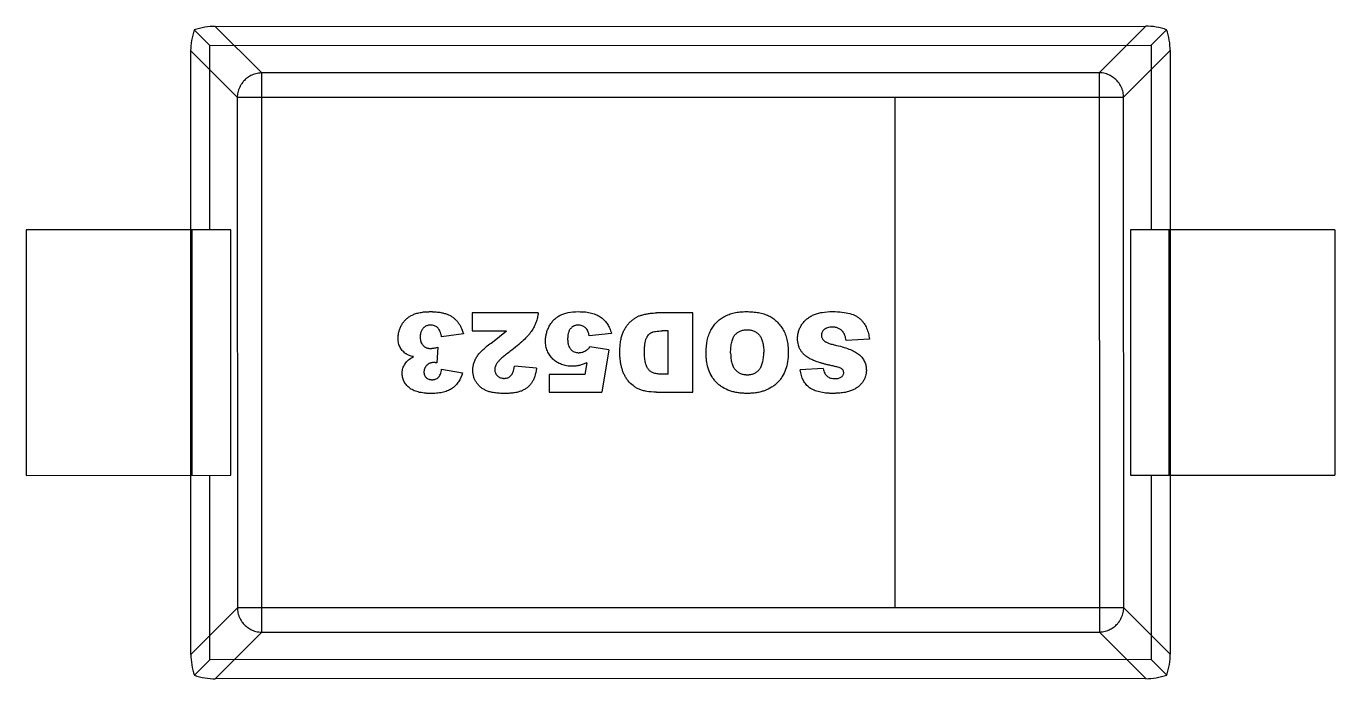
# Model space of a CAD drawing. Header units: inches. Extents: x -29 to 164, y -51 to 83.
# Drawn here: x 43.766 to 45.366, y 19.824 to 20.622 of the extents above; entities that cross this region are included whole.
import ezdxf

# ---------------------------------------------------------------- set-up
doc = ezdxf.new("R2010")
doc.units = ezdxf.units.IN
doc.header["$LTSCALE"] = 1.21
doc.header["$MEASUREMENT"] = 0
doc.layers.get('0').update_dxf_attribs({"linetype": 'CONTINUOUS'})

msp = doc.modelspace()

# ---------------------------------------------------------------- linework, layer by layer
at = {"color": 6, "linetype": 'Continuous'}
for p, q in [((43.9717, 20.6172), (43.9907, 20.5982)), ((43.9971, 20.6215), (45.1351, 20.6218)), ((44.0541, 20.5646), (43.9971, 20.6215)), ((45.1351, 20.6218), (45.0782, 20.5648)), ((45.1605, 20.6174), (45.1416, 20.5984)), ((43.9907, 20.5982), (45.1416, 20.5984)), ((43.9907, 20.3728), (43.9907, 20.5982)), ((45.1416, 20.5984), (45.1416, 20.373)), ((43.9675, 19.8538), (43.9673, 20.5917)), ((43.9673, 20.5917), (44.0243, 20.5348)), ((45.108, 20.5351), (45.1649, 20.592)), ((45.1649, 20.592), (45.165, 19.854)), ((45.0782, 20.5648), (44.0541, 20.5646)), ((44.0542, 19.9107), (44.0541, 20.5646)), ((45.0782, 20.5648), (45.0783, 19.9109)), ((44.0243, 20.5348), (45.108, 20.5351)), ((44.0243, 20.5348), (44.0244, 19.9107)), ((44.8282, 20.535), (44.8283, 19.9109)), ((45.1081, 19.9109), (45.108, 20.5351)), ((44.0162, 20.3728), (43.7662, 20.3727)), ((43.7662, 20.3727), (43.7662, 20.0727)), ((43.9686, 20.3728), (43.9687, 20.0728)), ((44.0162, 20.0728), (44.0162, 20.3728)), ((45.3662, 20.373), (45.1162, 20.373)), ((45.1162, 20.373), (45.1162, 20.073)), ((45.1638, 20.073), (45.1637, 20.373)), ((45.3662, 20.373), (45.3662, 20.073)), ((44.3923, 20.2713), (44.3116, 20.2713)), ((44.3116, 20.2713), (44.3116, 20.2494)), ((44.5812, 20.2713), (44.5367, 20.2713)), ((44.5812, 20.1745), (44.5812, 20.2713)), ((44.3009, 20.2457), (44.2741, 20.2421)), ((44.3116, 20.2494), (44.3536, 20.2494)), ((44.3363, 20.2356), (44.3536, 20.2494)), ((44.4818, 20.2461), (44.4546, 20.2431)), ((44.5512, 20.2492), (44.5439, 20.2492)), ((44.5512, 20.1963), (44.5512, 20.2492)), ((44.2696, 20.2294), (44.2682, 20.2102)), ((44.4784, 20.2263), (44.4555, 20.2296)), ((44.4784, 20.2263), (44.47, 20.1745)), ((44.7971, 20.2392), (44.7687, 20.2375)), ((44.4516, 20.2103), (44.4494, 20.1958)), ((44.2741, 20.2024), (44.2996, 20.1979)), ((44.3903, 20.2038), (44.3632, 20.206)), ((44.4494, 20.1958), (44.4057, 20.1958)), ((44.4057, 20.1958), (44.4057, 20.1745)), ((44.7407, 20.2034), (44.7126, 20.2017)), ((44.4057, 20.1745), (44.47, 20.1745)), ((44.5367, 20.1745), (44.5812, 20.1745)), ((43.7662, 20.0727), (44.0162, 20.0728)), ((43.9908, 19.8473), (43.9908, 20.0728)), ((45.1162, 20.073), (45.3662, 20.073)), ((45.1417, 20.073), (45.1417, 19.8476)), ((44.0244, 19.9107), (43.9675, 19.8538)), ((45.1081, 19.9109), (44.0244, 19.9107)), ((44.0542, 19.8809), (44.0542, 19.9107)), ((45.0783, 19.9109), (45.0783, 19.8811)), ((45.165, 19.854), (45.1081, 19.9109)), ((43.9973, 19.824), (44.0542, 19.8809)), ((44.0542, 19.8809), (45.0783, 19.8811)), ((45.0783, 19.8811), (45.1353, 19.8242)), ((43.9908, 19.8473), (43.9718, 19.8283)), ((45.1417, 19.8476), (43.9908, 19.8473)), ((45.1607, 19.8286), (45.1417, 19.8476)), ((45.1353, 19.8242), (43.9973, 19.824))]:
    msp.add_line(p, q, dxfattribs=at)
for centre, major_axis, start_param, end_param in [((43.9824, 20.6064), (0.0078, 0.0335), 1.334458, 2.11243), ((43.9824, 20.6064), (0.0335, 0.0078), 1.029162, 1.807134), ((45.1498, 20.6067), (0.0335, -0.0078), 1.334459, 2.11243), ((45.1498, 20.6067), (-0.0078, 0.0335), -2.11243, -1.334458), ((43.9826, 19.8391), (-0.0078, 0.0335), 1.029162, 1.807134), ((45.1499, 19.8393), (0.0078, 0.0335), -1.807134, -1.029162), ((43.9826, 19.8391), (0.0335, -0.0078), -1.807134, -1.029162), ((45.1499, 19.8393), (0.0335, 0.0078), -2.11243, -1.334458)]:
    msp.add_ellipse(centre, major_axis=major_axis, ratio=0.387063, start_param=start_param, end_param=end_param, dxfattribs=at)
for points, knots in [([(44.0541, 20.5646), (44.0516, 20.5646), (44.047, 20.5639), (44.0408, 20.5616), (44.0359, 20.5584), (44.0321, 20.5548), (44.0293, 20.5511), (44.0272, 20.5475), (44.0258, 20.5441), (44.0249, 20.5408), (44.0244, 20.5378), (44.0243, 20.5358), (44.0243, 20.5348)], [0, 0, 0, 0, 0.156967, 0.297255, 0.422292, 0.533499, 0.632449, 0.720691, 0.799885, 0.871841, 0.938224, 1, 1, 1, 1]), ([(45.108, 20.5351), (45.108, 20.536), (45.1078, 20.538), (45.1073, 20.5411), (45.1064, 20.5443), (45.105, 20.5478), (45.103, 20.5514), (45.1001, 20.555), (45.0963, 20.5586), (45.0914, 20.5618), (45.0852, 20.5642), (45.0806, 20.5648), (45.0782, 20.5648)], [0, 0, 0, 0, 0.061777, 0.12816, 0.200115, 0.279309, 0.36755, 0.4665, 0.577707, 0.702744, 0.843032, 1, 1, 1, 1]), ([(44.2397, 20.2178), (44.2378, 20.2183), (44.2353, 20.2191), (44.2327, 20.2202), (44.2311, 20.221), (44.2299, 20.2218), (44.2284, 20.2229), (44.2267, 20.2244), (44.225, 20.2266), (44.2235, 20.2289), (44.2223, 20.2314), (44.2215, 20.2342), (44.2211, 20.2367), (44.221, 20.2388), (44.2209, 20.2407), (44.221, 20.2426), (44.2213, 20.2454), (44.2219, 20.2488), (44.2231, 20.2521), (44.2243, 20.2548), (44.2253, 20.2567), (44.2264, 20.2586), (44.2282, 20.261), (44.2306, 20.2636), (44.2341, 20.2664), (44.238, 20.2687), (44.2425, 20.2705), (44.2468, 20.2716), (44.2505, 20.2722), (44.2535, 20.2726), (44.2561, 20.2727), (44.2583, 20.2728), (44.26, 20.2728), (44.2616, 20.2728), (44.2637, 20.2728), (44.2662, 20.2726), (44.2691, 20.2724), (44.2727, 20.2719), (44.2767, 20.2711), (44.2802, 20.27), (44.2827, 20.2689), (44.285, 20.2677), (44.2878, 20.266), (44.2908, 20.2636), (44.2934, 20.2608), (44.2957, 20.2576), (44.2984, 20.2529), (44.3, 20.2487), (44.3009, 20.2457)], [0, 0, 0, 0, 0.030891, 0.046337, 0.061782, 0.074265, 0.086747, 0.111713, 0.136678, 0.161643, 0.186608, 0.211574, 0.236539, 0.249021, 0.261504, 0.277018, 0.292532, 0.32356, 0.354589, 0.370103, 0.385617, 0.401214, 0.416811, 0.448005, 0.479199, 0.510393, 0.541732, 0.573071, 0.58874, 0.60441, 0.620079, 0.627914, 0.635749, 0.64336, 0.650971, 0.666193, 0.681414, 0.696636, 0.72708, 0.757524, 0.772678, 0.787833, 0.818143, 0.848452, 0.878762, 0.909071, 0.939381, 1, 1, 1, 1]), ([(44.4516, 20.2103), (44.4501, 20.2096), (44.4471, 20.2084), (44.4427, 20.207), (44.439, 20.2064), (44.4361, 20.2061), (44.4335, 20.206), (44.4304, 20.2061), (44.4258, 20.2067), (44.4206, 20.2081), (44.416, 20.2104), (44.4126, 20.2127), (44.4102, 20.2148), (44.4081, 20.2171), (44.4056, 20.2203), (44.4032, 20.2247), (44.4018, 20.2296), (44.4012, 20.2337), (44.4011, 20.2367), (44.4012, 20.2394), (44.4015, 20.2424), (44.4022, 20.2462), (44.4034, 20.25), (44.4047, 20.2529), (44.4058, 20.2551), (44.407, 20.2572), (44.4088, 20.2598), (44.4114, 20.2628), (44.4149, 20.2659), (44.4189, 20.2684), (44.4235, 20.2704), (44.4304, 20.2723), (44.4365, 20.2728), (44.441, 20.2728)], [0, 0, 0, 0, 0.031, 0.062001, 0.093651, 0.109476, 0.125301, 0.151853, 0.178404, 0.231506, 0.284608, 0.31116, 0.337711, 0.364262, 0.390813, 0.443915, 0.497018, 0.523569, 0.55012, 0.568783, 0.587445, 0.624771, 0.662097, 0.680759, 0.699422, 0.718335, 0.737248, 0.775073, 0.812899, 0.850725, 0.888043, 0.925362, 1, 1, 1, 1]), ([(44.441, 20.2728), (44.4442, 20.2728), (44.4502, 20.2726), (44.4577, 20.2712), (44.464, 20.2689), (44.4693, 20.2658), (44.4729, 20.2626), (44.4753, 20.2597), (44.4769, 20.2575), (44.4783, 20.2551), (44.4801, 20.2515), (44.4812, 20.2484), (44.4818, 20.2461)], [0, 0, 0, 0, 0.126274, 0.252548, 0.378822, 0.505096, 0.629738, 0.692059, 0.75438, 0.815785, 0.87719, 1, 1, 1, 1]), ([(44.7407, 20.2034), (44.7411, 20.2012), (44.7423, 20.1974), (44.7447, 20.1942), (44.7473, 20.1925), (44.7496, 20.1916), (44.7518, 20.1911), (44.7537, 20.1909), (44.7552, 20.1909), (44.7566, 20.1909), (44.7581, 20.191), (44.7599, 20.1914), (44.7617, 20.1921), (44.7631, 20.1931), (44.7643, 20.1942), (44.7651, 20.1955), (44.7656, 20.1969), (44.7658, 20.1984), (44.7656, 20.1996), (44.7652, 20.2007), (44.7647, 20.2015), (44.7641, 20.2022), (44.7636, 20.2026), (44.763, 20.2031), (44.7619, 20.2037), (44.7602, 20.2044), (44.7578, 20.2052), (44.7555, 20.2057), (44.7535, 20.2062), (44.7512, 20.2067), (44.7481, 20.2074), (44.7444, 20.2082), (44.7404, 20.2093), (44.7355, 20.2107), (44.7313, 20.2122), (44.7278, 20.2136), (44.7255, 20.2147), (44.7235, 20.2158), (44.721, 20.2174), (44.7181, 20.2195), (44.7153, 20.2223), (44.7131, 20.2254), (44.7114, 20.2287), (44.7102, 20.2322), (44.7095, 20.2359), (44.7093, 20.2392), (44.7094, 20.2421), (44.7097, 20.2451), (44.7105, 20.2488), (44.7121, 20.2529), (44.7144, 20.257), (44.7172, 20.2607), (44.7206, 20.2639), (44.7244, 20.2667), (44.7288, 20.2689), (44.7337, 20.2707), (44.741, 20.2724), (44.7475, 20.2729), (44.7522, 20.2729)], [0, 0, 0, 0, 0.034159, 0.068318, 0.085397, 0.102476, 0.119556, 0.128095, 0.136635, 0.14373, 0.150824, 0.165013, 0.179202, 0.193391, 0.20758, 0.221769, 0.235958, 0.250147, 0.260467, 0.270786, 0.281105, 0.286265, 0.291425, 0.296566, 0.301707, 0.31199, 0.322273, 0.327414, 0.332555, 0.338931, 0.345307, 0.358059, 0.370811, 0.383562, 0.409066, 0.421818, 0.43457, 0.447437, 0.460304, 0.486039, 0.511774, 0.537509, 0.562961, 0.588412, 0.613864, 0.639316, 0.654214, 0.669113, 0.69891, 0.728707, 0.758504, 0.788559, 0.818613, 0.848668, 0.878723, 0.909042, 0.939361, 1, 1, 1, 1]), ([(44.7522, 20.2729), (44.7563, 20.2729), (44.7639, 20.2725), (44.7734, 20.2707), (44.7797, 20.2683), (44.7838, 20.2657), (44.7864, 20.2635), (44.7886, 20.261), (44.7913, 20.2575), (44.7939, 20.2527), (44.7961, 20.2464), (44.7969, 20.2417), (44.7971, 20.2392)], [0, 0, 0, 0, 0.124682, 0.249364, 0.374046, 0.436387, 0.498728, 0.561387, 0.624046, 0.749364, 0.874682, 1, 1, 1, 1]), ([(44.3923, 20.2713), (44.392, 20.2693), (44.3913, 20.2654), (44.3896, 20.2597), (44.3876, 20.2551), (44.3856, 20.2515), (44.3839, 20.2489), (44.382, 20.2462), (44.3789, 20.2424), (44.374, 20.2375), (44.3667, 20.231), (44.3608, 20.2264), (44.3575, 20.224)], [0, 0, 0, 0, 0.125, 0.25, 0.375, 0.4375, 0.5, 0.5625, 0.625, 0.75, 0.875, 1, 1, 1, 1]), ([(44.5367, 20.1745), (44.5324, 20.1745), (44.5264, 20.1749), (44.5197, 20.1764), (44.5154, 20.1779), (44.5116, 20.1799), (44.5069, 20.1831), (44.5029, 20.1871), (44.4996, 20.1917), (44.4975, 20.1955), (44.4958, 20.1995), (44.4944, 20.2038), (44.4933, 20.2083), (44.4926, 20.2129), (44.4922, 20.2169), (44.4921, 20.2201), (44.4921, 20.223), (44.4921, 20.2264), (44.4923, 20.2311), (44.4929, 20.2365), (44.4938, 20.2412), (44.4948, 20.2444), (44.4956, 20.2467), (44.4965, 20.2488), (44.4979, 20.2514), (44.4998, 20.2546), (44.5024, 20.258), (44.5054, 20.261), (44.5086, 20.2637), (44.5119, 20.2658), (44.5148, 20.2673), (44.5171, 20.2682), (44.5191, 20.2688), (44.5213, 20.2693), (44.5245, 20.27), (44.5283, 20.2707), (44.5326, 20.2712), (44.5354, 20.2713), (44.5367, 20.2713)], [0, 0, 0, 0, 0.044753, 0.067129, 0.089506, 0.111754, 0.134001, 0.178497, 0.20114, 0.223784, 0.246427, 0.269071, 0.291945, 0.31482, 0.337695, 0.349132, 0.36057, 0.378623, 0.396676, 0.432782, 0.468888, 0.486942, 0.504995, 0.523222, 0.54145, 0.577904, 0.614359, 0.650814, 0.687548, 0.724282, 0.761016, 0.779383, 0.79775, 0.823032, 0.848313, 0.898875, 0.949438, 1, 1, 1, 1]), ([(44.2741, 20.2421), (44.2738, 20.2435), (44.2732, 20.246), (44.2721, 20.2491), (44.271, 20.2512), (44.27, 20.2525), (44.2691, 20.2534), (44.2683, 20.2541), (44.2671, 20.2549), (44.2654, 20.2557), (44.2635, 20.2562), (44.2619, 20.2564), (44.2606, 20.2565), (44.2593, 20.2564), (44.258, 20.2562), (44.2568, 20.2559), (44.2552, 20.2553), (44.2538, 20.2545), (44.2525, 20.2535), (44.2515, 20.2525), (44.2507, 20.2515), (44.2497, 20.25), (44.2489, 20.2484), (44.2484, 20.2465), (44.2481, 20.2451), (44.248, 20.2438), (44.2479, 20.2428), (44.2479, 20.2419), (44.2479, 20.2411), (44.248, 20.2401), (44.2481, 20.2388), (44.2484, 20.2373), (44.2489, 20.2355), (44.2496, 20.2339), (44.2506, 20.2325), (44.2514, 20.2315), (44.2523, 20.2306), (44.2536, 20.2296), (44.2551, 20.2289), (44.2567, 20.2283), (44.258, 20.228), (44.2591, 20.2279), (44.2601, 20.2278), (44.2608, 20.2278), (44.2616, 20.2279), (44.2629, 20.228), (44.2645, 20.2282), (44.2669, 20.2287), (44.2686, 20.2291), (44.2696, 20.2294)], [0, 0, 0, 0, 0.037924, 0.075847, 0.113771, 0.132732, 0.151694, 0.170361, 0.189027, 0.226361, 0.263694, 0.282361, 0.301027, 0.320385, 0.339744, 0.359102, 0.37846, 0.417176, 0.436534, 0.455892, 0.475014, 0.494137, 0.532382, 0.551505, 0.570628, 0.58975, 0.599311, 0.608873, 0.618575, 0.628277, 0.64768, 0.667084, 0.686488, 0.725296, 0.7447, 0.764104, 0.783239, 0.802374, 0.840644, 0.85978, 0.878915, 0.89805, 0.907618, 0.917185, 0.927537, 0.937889, 0.958593, 0.979296, 1, 1, 1, 1]), ([(44.4546, 20.2431), (44.4544, 20.2442), (44.454, 20.2462), (44.453, 20.2489), (44.4519, 20.2509), (44.4508, 20.2522), (44.4499, 20.2531), (44.449, 20.2539), (44.4477, 20.2548), (44.4459, 20.2557), (44.4441, 20.2562), (44.4425, 20.2564), (44.4412, 20.2565), (44.4398, 20.2564), (44.4385, 20.2562), (44.4372, 20.2559), (44.4356, 20.2553), (44.4342, 20.2544), (44.4328, 20.2532), (44.4319, 20.2523), (44.431, 20.2511), (44.43, 20.2494), (44.4292, 20.2475), (44.4287, 20.2453), (44.4284, 20.2435), (44.4283, 20.2418), (44.4282, 20.2405), (44.4282, 20.2394), (44.4282, 20.2383), (44.4283, 20.237), (44.4284, 20.2354), (44.4287, 20.2336), (44.4293, 20.2313), (44.43, 20.2294), (44.4311, 20.2278), (44.4319, 20.2267), (44.4329, 20.2257), (44.4343, 20.2246), (44.4363, 20.2236), (44.4385, 20.223), (44.4404, 20.2227), (44.4417, 20.2226), (44.4429, 20.2227), (44.4442, 20.2228), (44.4458, 20.2231), (44.4474, 20.2236), (44.4486, 20.2241), (44.4494, 20.2245), (44.4502, 20.225), (44.4511, 20.2256), (44.4529, 20.2269), (44.4544, 20.2284), (44.4555, 20.2296)], [0, 0, 0, 0, 0.031603, 0.063205, 0.094808, 0.11061, 0.126411, 0.14242, 0.158428, 0.190445, 0.222462, 0.238471, 0.25448, 0.272643, 0.290807, 0.30897, 0.327134, 0.363461, 0.381625, 0.399788, 0.417952, 0.436115, 0.472442, 0.490606, 0.50877, 0.526933, 0.536015, 0.545097, 0.554179, 0.56326, 0.581424, 0.599588, 0.617751, 0.654078, 0.672242, 0.690405, 0.708569, 0.726733, 0.76306, 0.799387, 0.81755, 0.835714, 0.84735, 0.858986, 0.882258, 0.90553, 0.917166, 0.928802, 0.937702, 0.946602, 0.964401, 1, 1, 1, 1]), ([(44.5512, 20.1963), (44.5499, 20.1963), (44.5481, 20.1963), (44.5456, 20.1963), (44.5434, 20.1963), (44.5409, 20.1963), (44.5374, 20.1967), (44.5336, 20.1976), (44.5305, 20.1991), (44.5284, 20.2006), (44.527, 20.202), (44.5259, 20.2035), (44.5245, 20.206), (44.5235, 20.2091), (44.5228, 20.2128), (44.5224, 20.2159), (44.5222, 20.2188), (44.5221, 20.2212), (44.5221, 20.2229), (44.5221, 20.2245), (44.5221, 20.2264), (44.5222, 20.2285), (44.5224, 20.2309), (44.5227, 20.2339), (44.5231, 20.2364), (44.5237, 20.2385), (44.5243, 20.2399), (44.5249, 20.2411), (44.5258, 20.2427), (44.527, 20.2444), (44.5284, 20.2457), (44.5296, 20.2466), (44.5305, 20.2472), (44.5316, 20.2477), (44.5332, 20.2482), (44.5357, 20.2488), (44.5394, 20.2491), (44.5423, 20.2492), (44.5439, 20.2492)], [0, 0, 0, 0, 0.034117, 0.051176, 0.068234, 0.095159, 0.122084, 0.175933, 0.229783, 0.256708, 0.283633, 0.310557, 0.337482, 0.391332, 0.418256, 0.445181, 0.472106, 0.485568, 0.499031, 0.509276, 0.519521, 0.54001, 0.5605, 0.58099, 0.62197, 0.64246, 0.66295, 0.683908, 0.704866, 0.746782, 0.788698, 0.809656, 0.830614, 0.851788, 0.872961, 0.915307, 0.957654, 1, 1, 1, 1]), ([(44.7687, 20.2375), (44.7684, 20.2398), (44.7677, 20.2428), (44.7663, 20.2461), (44.7647, 20.2485), (44.7625, 20.2507), (44.7594, 20.2525), (44.7565, 20.2534), (44.7538, 20.2538), (44.7519, 20.2539), (44.7502, 20.2538), (44.7482, 20.2536), (44.746, 20.2532), (44.7437, 20.2523), (44.7418, 20.2509), (44.7403, 20.2493), (44.7392, 20.2477), (44.7386, 20.2459), (44.7384, 20.2439), (44.7386, 20.2421), (44.7392, 20.2403), (44.7401, 20.239), (44.741, 20.2379), (44.7417, 20.2372), (44.7426, 20.2364), (44.7443, 20.2355), (44.747, 20.2343), (44.7513, 20.2329), (44.755, 20.232), (44.757, 20.2316)], [0, 0, 0, 0, 0.068143, 0.102214, 0.136286, 0.192542, 0.248798, 0.305055, 0.333183, 0.361311, 0.38217, 0.403029, 0.444747, 0.486465, 0.528184, 0.569236, 0.610289, 0.651342, 0.692395, 0.731445, 0.770495, 0.809545, 0.82907, 0.848595, 0.867521, 0.886446, 0.924298, 0.962149, 1, 1, 1, 1]), ([(44.3903, 20.2038), (44.3897, 20.2), (44.3886, 20.195), (44.3864, 20.1895), (44.3845, 20.186), (44.3822, 20.183), (44.3795, 20.1803), (44.3768, 20.1785), (44.3744, 20.1771), (44.3726, 20.1762), (44.3706, 20.1754), (44.3676, 20.1745), (44.3643, 20.1738), (44.3607, 20.1733), (44.3577, 20.173), (44.3551, 20.1729), (44.353, 20.1728), (44.3513, 20.1728), (44.3495, 20.1728), (44.3473, 20.1729), (44.3446, 20.173), (44.3415, 20.1733), (44.3377, 20.1738), (44.3334, 20.1746), (44.3298, 20.1758), (44.3273, 20.177), (44.3249, 20.1783), (44.3221, 20.1801), (44.3192, 20.1828), (44.3167, 20.186), (44.3147, 20.1894), (44.3133, 20.1931), (44.3125, 20.1969), (44.3122, 20.2011), (44.3125, 20.2055), (44.3135, 20.2097), (44.3148, 20.2132), (44.3162, 20.216), (44.3174, 20.218), (44.3188, 20.22), (44.3211, 20.2228), (44.3246, 20.2264), (44.3298, 20.2309), (44.334, 20.2341), (44.3363, 20.2356)], [0, 0, 0, 0, 0.060014, 0.090021, 0.120028, 0.149921, 0.179814, 0.209708, 0.224654, 0.239601, 0.254633, 0.269665, 0.299728, 0.31476, 0.329792, 0.344824, 0.35234, 0.359856, 0.367748, 0.37564, 0.391423, 0.407207, 0.42299, 0.454557, 0.486124, 0.501675, 0.517227, 0.548329, 0.579431, 0.610534, 0.641636, 0.672738, 0.703841, 0.734943, 0.768215, 0.801487, 0.83476, 0.851396, 0.868032, 0.884528, 0.901024, 0.934016, 0.967008, 1, 1, 1, 1]), ([(44.757, 20.2316), (44.7636, 20.2301), (44.772, 20.2275), (44.7793, 20.2239), (44.7828, 20.2216), (44.7851, 20.2199), (44.7871, 20.218), (44.7893, 20.2153), (44.7915, 20.2116), (44.7928, 20.2075), (44.7933, 20.204), (44.7935, 20.2015), (44.7934, 20.1994), (44.7931, 20.1969), (44.7925, 20.1939), (44.7911, 20.1905), (44.7892, 20.1871), (44.7868, 20.184), (44.7838, 20.1812), (44.7803, 20.1787), (44.7763, 20.1766), (44.7716, 20.175), (44.7669, 20.174), (44.7628, 20.1734), (44.7596, 20.1731), (44.7567, 20.173), (44.7543, 20.1729), (44.7522, 20.1729), (44.7501, 20.1729), (44.7471, 20.173), (44.7436, 20.1733), (44.7397, 20.1739), (44.7348, 20.1749), (44.7293, 20.1767), (44.7239, 20.1796), (44.7196, 20.1836), (44.7151, 20.1902), (44.7132, 20.1967), (44.7126, 20.2017)], [0, 0, 0, 0, 0.089316, 0.133974, 0.156303, 0.178632, 0.200834, 0.223036, 0.267439, 0.311843, 0.334045, 0.356247, 0.370858, 0.38547, 0.414693, 0.443916, 0.473139, 0.502463, 0.531787, 0.561111, 0.590435, 0.620035, 0.649636, 0.664436, 0.679236, 0.694036, 0.701436, 0.708836, 0.717944, 0.727052, 0.745268, 0.763483, 0.781699, 0.81813, 0.854562, 0.890921, 0.927281, 1, 1, 1, 1]), ([(44.2996, 20.1979), (44.2985, 20.1939), (44.2962, 20.1885), (44.2916, 20.1828), (44.2875, 20.1792), (44.2826, 20.1763), (44.2776, 20.1747), (44.2732, 20.1737), (44.2697, 20.1732), (44.2665, 20.1729), (44.2639, 20.1728), (44.2617, 20.1728), (44.2595, 20.1728), (44.2565, 20.1729), (44.2529, 20.1732), (44.249, 20.1738), (44.2442, 20.1748), (44.2401, 20.1763), (44.2366, 20.1782), (44.2344, 20.1799), (44.2324, 20.1817), (44.2301, 20.1843), (44.2279, 20.1878), (44.2265, 20.1917), (44.226, 20.195), (44.2259, 20.1972), (44.2259, 20.1992), (44.2262, 20.2012), (44.2267, 20.2036), (44.2278, 20.2064), (44.2298, 20.2099), (44.2333, 20.2139), (44.2374, 20.2166), (44.2397, 20.2178)], [0, 0, 0, 0, 0.088377, 0.132566, 0.176754, 0.220943, 0.265131, 0.287226, 0.30932, 0.331414, 0.342461, 0.353508, 0.366097, 0.378686, 0.403863, 0.42904, 0.454217, 0.504572, 0.529749, 0.554926, 0.580273, 0.60562, 0.656314, 0.707008, 0.732355, 0.757702, 0.77268, 0.787658, 0.817613, 0.847569, 0.877524, 0.938762, 1, 1, 1, 1]), ([(44.2682, 20.2102), (44.2678, 20.2103), (44.2671, 20.2104), (44.2662, 20.2105), (44.2655, 20.2105), (44.265, 20.2106), (44.2646, 20.2106), (44.264, 20.2106), (44.2632, 20.2105), (44.2622, 20.2104), (44.261, 20.2101), (44.2595, 20.2096), (44.2581, 20.2089), (44.2569, 20.208), (44.256, 20.2072), (44.2552, 20.2064), (44.2545, 20.2055), (44.2539, 20.2045), (44.2534, 20.2036), (44.253, 20.2026), (44.2527, 20.2015), (44.2526, 20.2004), (44.2525, 20.1993), (44.2525, 20.1982), (44.2527, 20.1969), (44.2531, 20.1953), (44.2538, 20.1939), (44.2545, 20.1929), (44.2551, 20.1923), (44.2558, 20.1917), (44.2568, 20.1909), (44.258, 20.1904), (44.2592, 20.19), (44.2602, 20.1898), (44.2611, 20.1897), (44.2618, 20.1896), (44.2624, 20.1896), (44.263, 20.1896), (44.2637, 20.1897), (44.2646, 20.1898), (44.2657, 20.19), (44.267, 20.1904), (44.2682, 20.191), (44.2693, 20.1918), (44.2701, 20.1924), (44.2708, 20.1932), (44.2717, 20.1944), (44.2726, 20.1963), (44.2735, 20.199), (44.2739, 20.2012), (44.2741, 20.2024)], [0, 0, 0, 0, 0.009983, 0.019966, 0.029949, 0.03494, 0.039931, 0.050298, 0.060665, 0.081399, 0.102132, 0.122866, 0.164333, 0.185067, 0.205801, 0.226246, 0.246692, 0.267138, 0.287584, 0.308029, 0.328475, 0.348921, 0.369367, 0.388943, 0.408518, 0.44767, 0.486821, 0.506397, 0.525973, 0.545186, 0.5644, 0.602827, 0.62204, 0.641254, 0.660467, 0.670074, 0.679681, 0.689696, 0.699712, 0.719743, 0.739774, 0.759805, 0.799867, 0.819898, 0.839929, 0.859938, 0.879947, 0.919965, 0.959982, 1, 1, 1, 1]), ([(44.3575, 20.224), (44.3556, 20.2225), (44.352, 20.2198), (44.3476, 20.2162), (44.3449, 20.2136), (44.3433, 20.2118), (44.3424, 20.2106), (44.3416, 20.2095), (44.3407, 20.208), (44.3399, 20.2062), (44.3392, 20.204), (44.339, 20.2019), (44.3393, 20.1998), (44.3399, 20.1978), (44.3409, 20.196), (44.3423, 20.1943), (44.344, 20.193), (44.346, 20.192), (44.3478, 20.1915), (44.3493, 20.1913), (44.3505, 20.1912), (44.3518, 20.1913), (44.3534, 20.1915), (44.3552, 20.192), (44.3572, 20.193), (44.3589, 20.1945), (44.3603, 20.1964), (44.362, 20.1998), (44.3628, 20.2033), (44.3632, 20.206)], [0, 0, 0, 0, 0.039267, 0.078533, 0.1178, 0.137433, 0.157067, 0.1767, 0.196333, 0.2356, 0.274866, 0.314133, 0.355226, 0.396319, 0.437412, 0.478505, 0.520862, 0.563219, 0.605576, 0.626755, 0.647933, 0.669942, 0.691951, 0.73597, 0.779988, 0.824006, 0.868004, 0.912003, 1, 1, 1, 1]), ([(44.0244, 19.9107), (44.0244, 19.9097), (44.0246, 19.9078), (44.0251, 19.9047), (44.026, 19.9014), (44.0274, 19.898), (44.0294, 19.8944), (44.0322, 19.8907), (44.0361, 19.8871), (44.041, 19.884), (44.0471, 19.8816), (44.0518, 19.881), (44.0542, 19.8809)], [0, 0, 0, 0, 0.061777, 0.12816, 0.200115, 0.279309, 0.36755, 0.4665, 0.577707, 0.702744, 0.843032, 1, 1, 1, 1]), ([(45.0783, 19.8811), (45.0808, 19.8812), (45.0854, 19.8818), (45.0915, 19.8842), (45.0965, 19.8874), (45.1003, 19.8909), (45.1031, 19.8946), (45.1052, 19.8982), (45.1066, 19.9017), (45.1075, 19.9049), (45.108, 19.908), (45.1081, 19.91), (45.1081, 19.9109)], [0, 0, 0, 0, 0.156967, 0.297255, 0.422292, 0.533499, 0.632449, 0.720691, 0.799885, 0.871841, 0.938224, 1, 1, 1, 1])]:
    msp.add_open_spline(points, degree=3, knots=knots, dxfattribs=at)
at = {"color": 7, "linetype": 'Continuous'}
for points, knots in [([(44.5976, 20.2232), (44.5976, 20.2284), (44.5983, 20.2358), (44.6006, 20.2443), (44.6032, 20.2501), (44.6064, 20.2552), (44.6102, 20.2598), (44.6146, 20.2637), (44.6197, 20.267), (44.6254, 20.2696), (44.6307, 20.2712), (44.6353, 20.2721), (44.6389, 20.2725), (44.6427, 20.2728), (44.6467, 20.2729), (44.6508, 20.2728), (44.6559, 20.2725), (44.6618, 20.2717), (44.6683, 20.2701), (44.674, 20.2679), (44.6791, 20.2649), (44.6837, 20.2611), (44.6878, 20.2566), (44.6914, 20.2514), (44.6944, 20.2454), (44.6965, 20.2387), (44.6977, 20.2312), (44.698, 20.2258), (44.698, 20.223)], [0, 0, 0, 0, 0.077908, 0.11966, 0.161411, 0.20284, 0.244269, 0.285699, 0.327128, 0.368557, 0.409986, 0.430701, 0.451415, 0.47213, 0.492845, 0.513931, 0.535018, 0.577191, 0.619365, 0.661538, 0.703712, 0.745885, 0.788059, 0.830232, 0.872674, 0.915116, 0.957558, 1, 1, 1, 1]), ([(44.6275, 20.222), (44.6275, 20.2247), (44.6277, 20.2296), (44.6287, 20.2359), (44.6301, 20.2401), (44.6315, 20.2428), (44.6328, 20.2445), (44.6342, 20.2459), (44.6357, 20.2472), (44.6374, 20.2482), (44.6392, 20.2491), (44.6411, 20.2498), (44.6432, 20.2503), (44.645, 20.2505), (44.6465, 20.2506), (44.6477, 20.2507), (44.6489, 20.2506), (44.6504, 20.2506), (44.6522, 20.2503), (44.6542, 20.2498), (44.6568, 20.2489), (44.6591, 20.2476), (44.6612, 20.2458), (44.6626, 20.2443), (44.6639, 20.2426), (44.6653, 20.2399), (44.6667, 20.236), (44.6677, 20.2302), (44.668, 20.2257), (44.668, 20.2232)], [0, 0, 0, 0, 0.063336, 0.126675, 0.190013, 0.221682, 0.253351, 0.285081, 0.316811, 0.348541, 0.380271, 0.412001, 0.443732, 0.475462, 0.491327, 0.507192, 0.522581, 0.53797, 0.568749, 0.599527, 0.630305, 0.691862, 0.72264, 0.753418, 0.784241, 0.815064, 0.876709, 0.938355, 1, 1, 1, 1]), ([(44.698, 20.223), (44.698, 20.219), (44.6974, 20.2116), (44.695, 20.2017), (44.6915, 20.1946), (44.688, 20.1895), (44.6849, 20.186), (44.6814, 20.1829), (44.6763, 20.1794), (44.6706, 20.1766), (44.6643, 20.1747), (44.6592, 20.1736), (44.6546, 20.1731), (44.6509, 20.1729), (44.6479, 20.1729), (44.645, 20.1729), (44.6411, 20.1731), (44.6365, 20.1736), (44.6313, 20.1746), (44.6248, 20.1765), (44.6191, 20.1792), (44.614, 20.1827), (44.6106, 20.1858), (44.6075, 20.1892), (44.6039, 20.1942), (44.6005, 20.2012), (44.5985, 20.2093), (44.5977, 20.2164), (44.5975, 20.2206), (44.5976, 20.2228), (44.5976, 20.2232)], [0, 0, 0, 0, 0.06129, 0.122581, 0.183871, 0.214517, 0.245162, 0.275806, 0.306451, 0.367739, 0.398384, 0.429028, 0.459673, 0.474995, 0.490317, 0.506016, 0.521715, 0.553113, 0.584511, 0.615909, 0.678705, 0.710103, 0.741501, 0.773132, 0.804764, 0.868026, 0.931289, 0.962921, 0.994552, 1, 1, 1, 1]), ([(44.6275, 20.222), (44.6275, 20.2219), (44.6275, 20.2208), (44.6276, 20.2185), (44.6279, 20.2144), (44.6288, 20.2099), (44.6302, 20.2061), (44.6317, 20.2036), (44.633, 20.2019), (44.6345, 20.2004), (44.6366, 20.1987), (44.6389, 20.1974), (44.6414, 20.1965), (44.6435, 20.196), (44.6453, 20.1958), (44.6468, 20.1957), (44.648, 20.1956), (44.6491, 20.1957), (44.6506, 20.1958), (44.6523, 20.196), (44.6543, 20.1965), (44.6568, 20.1974), (44.6591, 20.1988), (44.6611, 20.2005), (44.6625, 20.202), (44.6638, 20.2037), (44.6653, 20.2064), (44.6667, 20.2104), (44.6677, 20.2162), (44.668, 20.2208), (44.668, 20.2232)], [0, 0, 0, 0, 0.000966, 0.03271, 0.064454, 0.127941, 0.191428, 0.223172, 0.254916, 0.286659, 0.318403, 0.38189, 0.413634, 0.445378, 0.477121, 0.492993, 0.508865, 0.524089, 0.539313, 0.569761, 0.600209, 0.630657, 0.691553, 0.722001, 0.752449, 0.783393, 0.814337, 0.876225, 0.938112, 1, 1, 1, 1])]:
    msp.add_open_spline(points, degree=3, knots=knots, dxfattribs=at)

doc.saveas('drawing.dxf')
